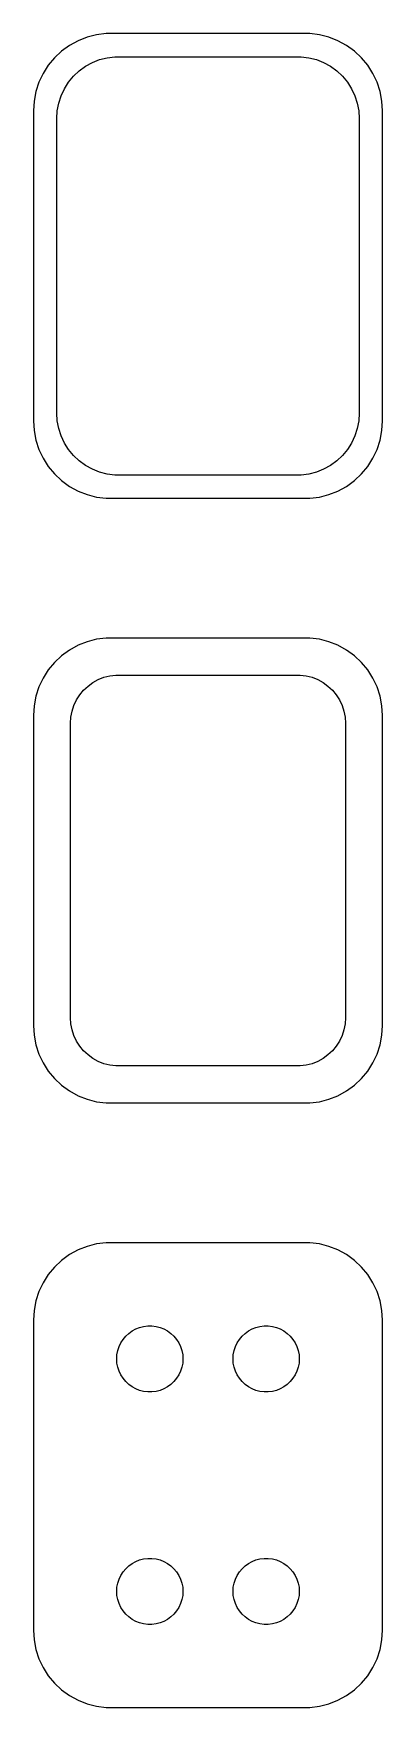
# Model space of a CAD drawing. Header units: metres. Extents: x -11 to 11, y 102 to 210.
import ezdxf

# ---------------------------------------------------------------- set-up
doc = ezdxf.new("R2010")
doc.units = ezdxf.units.M

msp = doc.modelspace()

# ---------------------------------------------------------------- linework, layer by layer
for p, q in [((-8.37889, 209.524), (-8.92912, 209.222)), ((-7.79507, 209.755), (-8.37889, 209.524)), ((-7.1869, 209.911), (-7.79507, 209.755)), ((-6.56395, 209.99), (-7.1869, 209.911)), ((6.56395, 209.99), (-6.56395, 209.99)), ((7.1869, 209.911), (6.56395, 209.99)), ((7.79507, 209.755), (7.1869, 209.911)), ((8.37889, 209.524), (7.79507, 209.755)), ((8.92912, 209.222), (8.37889, 209.524)), ((-9.89484, 208.423), (-10.2951, 207.939)), ((-9.43712, 208.853), (-9.89484, 208.423)), ((-8.92912, 209.222), (-9.43712, 208.853)), ((-6.98605, 208.304), (-6.49951, 208.429)), ((-6.49951, 208.429), (-6.00116, 208.492)), ((-6.00116, 208.492), (6.00116, 208.492)), ((6.00116, 208.492), (6.49951, 208.429)), ((6.49951, 208.429), (6.98605, 208.304)), ((9.43712, 208.853), (8.92912, 209.222)), ((9.89484, 208.423), (9.43712, 208.853)), ((10.2951, 207.939), (9.89484, 208.423)), ((-10.6315, 207.409), (-10.8989, 206.841)), ((-10.2951, 207.939), (-10.6315, 207.409)), ((-8.66586, 207.238), (-8.29968, 207.582)), ((-8.29968, 207.582), (-7.8933, 207.877)), ((-7.8933, 207.877), (-7.45311, 208.119)), ((-7.45311, 208.119), (-6.98605, 208.304)), ((6.98605, 208.304), (7.45311, 208.119)), ((7.45311, 208.119), (7.8933, 207.877)), ((7.8933, 207.877), (8.29968, 207.582)), ((8.29968, 207.582), (8.66586, 207.238)), ((10.6315, 207.409), (10.2951, 207.939)), ((10.8989, 206.841), (10.6315, 207.409)), ((-11.0929, 206.243), (-11.2106, 205.627)), ((-10.8989, 206.841), (-11.0929, 206.243)), ((-9.4691, 205.972), (-9.25522, 206.427)), ((-9.25522, 206.427), (-8.98605, 206.851)), ((-8.98605, 206.851), (-8.66586, 207.238)), ((8.66586, 207.238), (8.98605, 206.851)), ((8.98605, 206.851), (9.25522, 206.427)), ((9.25522, 206.427), (9.4691, 205.972)), ((11.0929, 206.243), (10.8989, 206.841)), ((11.2106, 205.627), (11.0929, 206.243)), ((-11.2106, 205.627), (-11.25, 205)), ((-9.71844, 205.001), (-9.62433, 205.495)), ((-9.62433, 205.495), (-9.4691, 205.972)), ((9.4691, 205.972), (9.62433, 205.495)), ((9.62433, 205.495), (9.71844, 205.001)), ((11.25, 205), (11.2106, 205.627)), ((-11.25, 205), (-11.25, 185)), ((-9.75, 204.5), (-9.71844, 205.001)), ((-9.75, 185.5), (-9.75, 204.5)), ((9.71844, 205.001), (9.75, 204.5)), ((9.75, 204.5), (9.75, 185.5)), ((11.25, 185), (11.25, 205)), ((-11.25, 185), (-11.2106, 184.373)), ((-9.71844, 184.999), (-9.75, 185.5)), ((-9.62433, 184.505), (-9.71844, 184.999)), ((9.71844, 184.999), (9.62433, 184.505)), ((9.75, 185.5), (9.71844, 184.999)), ((11.2106, 184.373), (11.25, 185)), ((-11.2106, 184.373), (-11.0929, 183.757)), ((-11.0929, 183.757), (-10.8989, 183.159)), ((-9.4691, 184.028), (-9.62433, 184.505)), ((-9.25522, 183.573), (-9.4691, 184.028)), ((-8.98605, 183.149), (-9.25522, 183.573)), ((9.25522, 183.573), (8.98605, 183.149)), ((9.4691, 184.028), (9.25522, 183.573)), ((9.62433, 184.505), (9.4691, 184.028)), ((10.8989, 183.159), (11.0929, 183.757)), ((11.0929, 183.757), (11.2106, 184.373)), ((-10.8989, 183.159), (-10.6315, 182.591)), ((-10.6315, 182.591), (-10.2951, 182.061)), ((-8.66586, 182.762), (-8.98605, 183.149)), ((-8.29968, 182.418), (-8.66586, 182.762)), ((8.66586, 182.762), (8.29968, 182.418)), ((8.98605, 183.149), (8.66586, 182.762)), ((10.2951, 182.061), (10.6315, 182.591)), ((10.6315, 182.591), (10.8989, 183.159)), ((-10.2951, 182.061), (-9.89484, 181.577)), ((-9.89484, 181.577), (-9.43712, 181.147)), ((-7.8933, 182.123), (-8.29968, 182.418)), ((-7.45311, 181.881), (-7.8933, 182.123)), ((-6.98605, 181.696), (-7.45311, 181.881)), ((-6.49951, 181.571), (-6.98605, 181.696)), ((-6.00116, 181.508), (-6.49951, 181.571)), ((6.00116, 181.508), (-6.00116, 181.508)), ((6.49951, 181.571), (6.00116, 181.508)), ((6.98605, 181.696), (6.49951, 181.571)), ((7.45311, 181.881), (6.98605, 181.696)), ((7.8933, 182.123), (7.45311, 181.881)), ((8.29968, 182.418), (7.8933, 182.123)), ((9.43712, 181.147), (9.89484, 181.577)), ((9.89484, 181.577), (10.2951, 182.061)), ((-9.43712, 181.147), (-8.92912, 180.778)), ((-8.92912, 180.778), (-8.37889, 180.476)), ((-8.37889, 180.476), (-7.79507, 180.245)), ((7.79507, 180.245), (8.37889, 180.476)), ((8.37889, 180.476), (8.92912, 180.778)), ((8.92912, 180.778), (9.43712, 181.147)), ((-7.79507, 180.245), (-7.1869, 180.089)), ((-7.1869, 180.089), (-6.56395, 180.01)), ((-6.56395, 180.01), (6.56395, 180.01)), ((6.56395, 180.01), (7.1869, 180.089)), ((7.1869, 180.089), (7.79507, 180.245)), ((-7.79507, 170.755), (-8.37889, 170.524)), ((-7.1869, 170.911), (-7.79507, 170.755)), ((-6.56395, 170.99), (-7.1869, 170.911)), ((6.56395, 170.99), (-6.56395, 170.99)), ((7.1869, 170.911), (6.56395, 170.99)), ((7.79507, 170.755), (7.1869, 170.911)), ((8.37889, 170.524), (7.79507, 170.755)), ((-9.43712, 169.853), (-9.89484, 169.423)), ((-8.92912, 170.222), (-9.43712, 169.853)), ((-8.37889, 170.524), (-8.92912, 170.222)), ((8.92912, 170.222), (8.37889, 170.524)), ((9.43712, 169.853), (8.92912, 170.222)), ((9.89484, 169.423), (9.43712, 169.853)), ((-10.2951, 168.939), (-10.6315, 168.409)), ((-9.89484, 169.423), (-10.2951, 168.939)), ((-7.07541, 168.317), (-6.71194, 168.461)), ((-6.71194, 168.461), (-6.3333, 168.558)), ((-6.3333, 168.558), (-5.94545, 168.607)), ((-5.94545, 168.607), (5.94545, 168.607)), ((5.94545, 168.607), (6.3333, 168.558)), ((6.3333, 168.558), (6.71194, 168.461)), ((6.71194, 168.461), (7.07541, 168.317)), ((10.2951, 168.939), (9.89484, 169.423)), ((10.6315, 168.409), (10.2951, 168.939)), ((-10.8989, 167.841), (-11.0929, 167.243)), ((-10.6315, 168.409), (-10.8989, 167.841)), ((-8.2684, 167.33), (-8.01921, 167.631)), ((-8.01921, 167.631), (-7.73424, 167.899)), ((-7.73424, 167.899), (-7.41798, 168.128)), ((-7.41798, 168.128), (-7.07541, 168.317)), ((7.07541, 168.317), (7.41798, 168.128)), ((7.41798, 168.128), (7.73424, 167.899)), ((7.73424, 167.899), (8.01921, 167.631)), ((8.01921, 167.631), (8.2684, 167.33)), ((10.8989, 167.841), (10.6315, 168.409)), ((11.0929, 167.243), (10.8989, 167.841)), ((-11.2106, 166.627), (-11.25, 166)), ((-11.0929, 167.243), (-11.2106, 166.627)), ((-8.76512, 166.274), (-8.64432, 166.646)), ((-8.64432, 166.646), (-8.47786, 167)), ((-8.47786, 167), (-8.2684, 167.33)), ((8.2684, 167.33), (8.47786, 167)), ((8.47786, 167), (8.64432, 166.646)), ((8.64432, 166.646), (8.76512, 166.274)), ((11.2106, 166.627), (11.0929, 167.243)), ((11.25, 166), (11.2106, 166.627)), ((-11.25, 166), (-11.25, 146)), ((-8.86292, 165.5), (-8.83836, 165.89)), ((-8.86292, 146.5), (-8.86292, 165.5)), ((-8.83836, 165.89), (-8.76512, 166.274)), ((8.76512, 166.274), (8.83836, 165.89)), ((8.83836, 165.89), (8.86292, 165.5)), ((8.86292, 165.5), (8.86292, 146.5)), ((11.25, 146), (11.25, 166)), ((-11.25, 146), (-11.2106, 145.373)), ((-8.83836, 146.11), (-8.86292, 146.5)), ((-8.76512, 145.726), (-8.83836, 146.11)), ((8.83836, 146.11), (8.76512, 145.726)), ((8.86292, 146.5), (8.83836, 146.11)), ((11.2106, 145.373), (11.25, 146)), ((-11.2106, 145.373), (-11.0929, 144.757)), ((-11.0929, 144.757), (-10.8989, 144.159)), ((-8.64432, 145.354), (-8.76512, 145.726)), ((-8.47786, 145), (-8.64432, 145.354)), ((-8.2684, 144.67), (-8.47786, 145)), ((8.47786, 145), (8.2684, 144.67)), ((8.64432, 145.354), (8.47786, 145)), ((8.76512, 145.726), (8.64432, 145.354)), ((10.8989, 144.159), (11.0929, 144.757)), ((11.0929, 144.757), (11.2106, 145.373)), ((-10.8989, 144.159), (-10.6315, 143.591)), ((-8.01921, 144.369), (-8.2684, 144.67)), ((-7.73424, 144.101), (-8.01921, 144.369)), ((-7.41798, 143.872), (-7.73424, 144.101)), ((-7.07541, 143.683), (-7.41798, 143.872)), ((-6.71194, 143.539), (-7.07541, 143.683)), ((7.07541, 143.683), (6.71194, 143.539)), ((7.41798, 143.872), (7.07541, 143.683)), ((7.73424, 144.101), (7.41798, 143.872)), ((8.01921, 144.369), (7.73424, 144.101)), ((8.2684, 144.67), (8.01921, 144.369)), ((10.6315, 143.591), (10.8989, 144.159)), ((-10.6315, 143.591), (-10.2951, 143.061)), ((-10.2951, 143.061), (-9.89484, 142.577)), ((-9.89484, 142.577), (-9.43712, 142.147)), ((-6.3333, 143.442), (-6.71194, 143.539)), ((-5.94545, 143.393), (-6.3333, 143.442)), ((5.94545, 143.393), (-5.94545, 143.393)), ((6.3333, 143.442), (5.94545, 143.393)), ((6.71194, 143.539), (6.3333, 143.442)), ((9.43712, 142.147), (9.89484, 142.577)), ((9.89484, 142.577), (10.2951, 143.061)), ((10.2951, 143.061), (10.6315, 143.591)), ((-9.43712, 142.147), (-8.92912, 141.778)), ((-8.92912, 141.778), (-8.37889, 141.476)), ((-8.37889, 141.476), (-7.79507, 141.245)), ((7.79507, 141.245), (8.37889, 141.476)), ((8.37889, 141.476), (8.92912, 141.778)), ((8.92912, 141.778), (9.43712, 142.147)), ((-7.79507, 141.245), (-7.1869, 141.089)), ((-7.1869, 141.089), (-6.56395, 141.01)), ((-6.56395, 141.01), (6.56395, 141.01)), ((6.56395, 141.01), (7.1869, 141.089)), ((7.1869, 141.089), (7.79507, 141.245)), ((-7.79507, 131.755), (-8.37889, 131.524)), ((-7.1869, 131.911), (-7.79507, 131.755)), ((-6.56395, 131.99), (-7.1869, 131.911)), ((6.56395, 131.99), (-6.56395, 131.99)), ((7.1869, 131.911), (6.56395, 131.99)), ((7.79507, 131.755), (7.1869, 131.911)), ((8.37889, 131.524), (7.79507, 131.755)), ((-9.43712, 130.853), (-9.89484, 130.423)), ((-8.92912, 131.222), (-9.43712, 130.853)), ((-8.37889, 131.524), (-8.92912, 131.222)), ((8.92912, 131.222), (8.37889, 131.524)), ((9.43712, 130.853), (8.92912, 131.222)), ((9.89484, 130.423), (9.43712, 130.853)), ((-10.2951, 129.939), (-10.6315, 129.409)), ((-9.89484, 130.423), (-10.2951, 129.939)), ((10.2951, 129.939), (9.89484, 130.423)), ((10.6315, 129.409), (10.2951, 129.939)), ((-10.8989, 128.841), (-11.0929, 128.243)), ((-10.6315, 129.409), (-10.8989, 128.841)), ((10.8989, 128.841), (10.6315, 129.409)), ((11.0929, 128.243), (10.8989, 128.841)), ((-11.2106, 127.627), (-11.25, 127)), ((-11.0929, 128.243), (-11.2106, 127.627)), ((11.2106, 127.627), (11.0929, 128.243)), ((11.25, 127), (11.2106, 127.627)), ((-11.25, 127), (-11.25, 107)), ((-4.89413, 126.303), (-4.65915, 126.432)), ((-4.65915, 126.432), (-4.40984, 126.531)), ((-4.40984, 126.531), (-4.1501, 126.597)), ((-4.1501, 126.597), (-3.88406, 126.631)), ((-3.88406, 126.631), (-3.61592, 126.631)), ((-3.61592, 126.631), (-3.34988, 126.597)), ((-3.34988, 126.597), (-3.09015, 126.531)), ((-3.09015, 126.531), (-2.84084, 126.432)), ((-2.84084, 126.432), (-2.60585, 126.303)), ((2.60585, 126.303), (2.84084, 126.432)), ((2.84084, 126.432), (3.09015, 126.531)), ((3.09015, 126.531), (3.34988, 126.597)), ((3.34988, 126.597), (3.61592, 126.631)), ((3.61592, 126.631), (3.88406, 126.631)), ((3.88406, 126.631), (4.1501, 126.597)), ((4.1501, 126.597), (4.40984, 126.531)), ((4.40984, 126.531), (4.65915, 126.432)), ((4.65915, 126.432), (4.89413, 126.303)), ((11.25, 107), (11.25, 127)), ((-5.81821, 125.031), (-5.73534, 125.286)), ((-5.73534, 125.286), (-5.62117, 125.529)), ((-5.62117, 125.529), (-5.47748, 125.755)), ((-5.47748, 125.755), (-5.30655, 125.962)), ((-5.30655, 125.962), (-5.11108, 126.145)), ((-5.11108, 126.145), (-4.89413, 126.303)), ((-2.60585, 126.303), (-2.3889, 126.145)), ((-2.3889, 126.145), (-2.19344, 125.962)), ((-2.19344, 125.962), (-2.02251, 125.755)), ((-2.02251, 125.755), (-1.87881, 125.529)), ((-1.87881, 125.529), (-1.76465, 125.286)), ((-1.76465, 125.286), (-1.68178, 125.031)), ((1.68178, 125.031), (1.76465, 125.286)), ((1.76465, 125.286), (1.87881, 125.529)), ((1.87881, 125.529), (2.02251, 125.755)), ((2.02251, 125.755), (2.19344, 125.962)), ((2.19344, 125.962), (2.3889, 126.145)), ((2.3889, 126.145), (2.60585, 126.303)), ((4.89413, 126.303), (5.11108, 126.145)), ((5.11108, 126.145), (5.30655, 125.962)), ((5.30655, 125.962), (5.47748, 125.755)), ((5.47748, 125.755), (5.62117, 125.529)), ((5.62117, 125.529), (5.73534, 125.286)), ((5.73534, 125.286), (5.81821, 125.031)), ((-5.88528, 124.5), (-5.86845, 124.768)), ((-5.86845, 124.232), (-5.88528, 124.5)), ((-5.86845, 124.768), (-5.81821, 125.031)), ((-5.81821, 123.969), (-5.86845, 124.232)), ((-1.68178, 125.031), (-1.63153, 124.768)), ((-1.63153, 124.232), (-1.68178, 123.969)), ((-1.63153, 124.768), (-1.6147, 124.5)), ((-1.6147, 124.5), (-1.63153, 124.232)), ((1.6147, 124.5), (1.63153, 124.768)), ((1.63153, 124.232), (1.6147, 124.5)), ((1.63153, 124.768), (1.68178, 125.031)), ((1.68178, 123.969), (1.63153, 124.232)), ((5.81821, 125.031), (5.86845, 124.768)), ((5.86845, 124.232), (5.81821, 123.969)), ((5.86845, 124.768), (5.88528, 124.5)), ((5.88528, 124.5), (5.86845, 124.232)), ((-5.73534, 123.714), (-5.81821, 123.969)), ((-5.62117, 123.471), (-5.73534, 123.714)), ((-5.47748, 123.245), (-5.62117, 123.471)), ((-5.30655, 123.038), (-5.47748, 123.245)), ((-2.02251, 123.245), (-2.19344, 123.038)), ((-1.87881, 123.471), (-2.02251, 123.245)), ((-1.76465, 123.714), (-1.87881, 123.471)), ((-1.68178, 123.969), (-1.76465, 123.714)), ((1.76465, 123.714), (1.68178, 123.969)), ((1.87881, 123.471), (1.76465, 123.714)), ((2.02251, 123.245), (1.87881, 123.471)), ((2.19344, 123.038), (2.02251, 123.245)), ((5.47748, 123.245), (5.30655, 123.038)), ((5.62117, 123.471), (5.47748, 123.245)), ((5.73534, 123.714), (5.62117, 123.471)), ((5.81821, 123.969), (5.73534, 123.714)), ((-5.11108, 122.855), (-5.30655, 123.038)), ((-4.89413, 122.697), (-5.11108, 122.855)), ((-4.65915, 122.568), (-4.89413, 122.697)), ((-4.40984, 122.469), (-4.65915, 122.568)), ((-4.1501, 122.403), (-4.40984, 122.469)), ((-3.88406, 122.369), (-4.1501, 122.403)), ((-3.61592, 122.369), (-3.88406, 122.369)), ((-3.34988, 122.403), (-3.61592, 122.369)), ((-3.09015, 122.469), (-3.34988, 122.403)), ((-2.84084, 122.568), (-3.09015, 122.469)), ((-2.60585, 122.697), (-2.84084, 122.568)), ((-2.3889, 122.855), (-2.60585, 122.697)), ((-2.19344, 123.038), (-2.3889, 122.855)), ((2.3889, 122.855), (2.19344, 123.038)), ((2.60585, 122.697), (2.3889, 122.855)), ((2.84084, 122.568), (2.60585, 122.697)), ((3.09015, 122.469), (2.84084, 122.568)), ((3.34988, 122.403), (3.09015, 122.469)), ((3.61592, 122.369), (3.34988, 122.403)), ((3.88406, 122.369), (3.61592, 122.369)), ((4.1501, 122.403), (3.88406, 122.369)), ((4.40984, 122.469), (4.1501, 122.403)), ((4.65915, 122.568), (4.40984, 122.469)), ((4.89413, 122.697), (4.65915, 122.568)), ((5.11108, 122.855), (4.89413, 122.697)), ((5.30655, 123.038), (5.11108, 122.855)), ((-5.11108, 111.145), (-4.89413, 111.303)), ((-4.89413, 111.303), (-4.65915, 111.432)), ((-4.65915, 111.432), (-4.40984, 111.531)), ((-4.40984, 111.531), (-4.1501, 111.597)), ((-4.1501, 111.597), (-3.88406, 111.631)), ((-3.88406, 111.631), (-3.61592, 111.631)), ((-3.61592, 111.631), (-3.34988, 111.597)), ((-3.34988, 111.597), (-3.09015, 111.531)), ((-3.09015, 111.531), (-2.84084, 111.432)), ((-2.84084, 111.432), (-2.60585, 111.303)), ((-2.60585, 111.303), (-2.3889, 111.145)), ((2.3889, 111.145), (2.60585, 111.303)), ((2.60585, 111.303), (2.84084, 111.432)), ((2.84084, 111.432), (3.09015, 111.531)), ((3.09015, 111.531), (3.34988, 111.597)), ((3.34988, 111.597), (3.61592, 111.631)), ((3.61592, 111.631), (3.88406, 111.631)), ((3.88406, 111.631), (4.1501, 111.597)), ((4.1501, 111.597), (4.40984, 111.531)), ((4.40984, 111.531), (4.65915, 111.432)), ((4.65915, 111.432), (4.89413, 111.303)), ((4.89413, 111.303), (5.11108, 111.145)), ((-5.81821, 110.031), (-5.73534, 110.286)), ((-5.73534, 110.286), (-5.62117, 110.529)), ((-5.62117, 110.529), (-5.47748, 110.755)), ((-5.47748, 110.755), (-5.30655, 110.962)), ((-5.30655, 110.962), (-5.11108, 111.145)), ((-2.3889, 111.145), (-2.19344, 110.962)), ((-2.19344, 110.962), (-2.02251, 110.755)), ((-2.02251, 110.755), (-1.87881, 110.529)), ((-1.87881, 110.529), (-1.76465, 110.286)), ((-1.76465, 110.286), (-1.68178, 110.031)), ((1.68178, 110.031), (1.76465, 110.286)), ((1.76465, 110.286), (1.87881, 110.529)), ((1.87881, 110.529), (2.02251, 110.755)), ((2.02251, 110.755), (2.19344, 110.962)), ((2.19344, 110.962), (2.3889, 111.145)), ((5.11108, 111.145), (5.30655, 110.962)), ((5.30655, 110.962), (5.47748, 110.755)), ((5.47748, 110.755), (5.62117, 110.529)), ((5.62117, 110.529), (5.73534, 110.286)), ((5.73534, 110.286), (5.81821, 110.031)), ((-5.88528, 109.5), (-5.86845, 109.768)), ((-5.86845, 109.232), (-5.88528, 109.5)), ((-5.86845, 109.768), (-5.81821, 110.031)), ((-5.81821, 108.969), (-5.86845, 109.232)), ((-1.68178, 110.031), (-1.63153, 109.768)), ((-1.63153, 109.232), (-1.68178, 108.969)), ((-1.63153, 109.768), (-1.6147, 109.5)), ((-1.6147, 109.5), (-1.63153, 109.232)), ((1.6147, 109.5), (1.63153, 109.768)), ((1.63153, 109.232), (1.6147, 109.5)), ((1.63153, 109.768), (1.68178, 110.031)), ((1.68178, 108.969), (1.63153, 109.232)), ((5.81821, 110.031), (5.86845, 109.768)), ((5.86845, 109.232), (5.81821, 108.969)), ((5.86845, 109.768), (5.88528, 109.5)), ((5.88528, 109.5), (5.86845, 109.232)), ((-5.73534, 108.714), (-5.81821, 108.969)), ((-5.62117, 108.471), (-5.73534, 108.714)), ((-5.47748, 108.245), (-5.62117, 108.471)), ((-5.30655, 108.038), (-5.47748, 108.245)), ((-5.11108, 107.855), (-5.30655, 108.038)), ((-2.19344, 108.038), (-2.3889, 107.855)), ((-2.02251, 108.245), (-2.19344, 108.038)), ((-1.87881, 108.471), (-2.02251, 108.245)), ((-1.76465, 108.714), (-1.87881, 108.471)), ((-1.68178, 108.969), (-1.76465, 108.714)), ((1.76465, 108.714), (1.68178, 108.969)), ((1.87881, 108.471), (1.76465, 108.714)), ((2.02251, 108.245), (1.87881, 108.471)), ((2.19344, 108.038), (2.02251, 108.245)), ((2.3889, 107.855), (2.19344, 108.038)), ((5.30655, 108.038), (5.11108, 107.855)), ((5.47748, 108.245), (5.30655, 108.038)), ((5.62117, 108.471), (5.47748, 108.245)), ((5.73534, 108.714), (5.62117, 108.471)), ((5.81821, 108.969), (5.73534, 108.714)), ((-11.25, 107), (-11.2106, 106.373)), ((-4.89413, 107.697), (-5.11108, 107.855)), ((-4.65915, 107.568), (-4.89413, 107.697)), ((-4.40984, 107.469), (-4.65915, 107.568)), ((-4.1501, 107.403), (-4.40984, 107.469)), ((-3.88406, 107.369), (-4.1501, 107.403)), ((-3.61592, 107.369), (-3.88406, 107.369)), ((-3.34988, 107.403), (-3.61592, 107.369)), ((-3.09015, 107.469), (-3.34988, 107.403)), ((-2.84084, 107.568), (-3.09015, 107.469)), ((-2.60585, 107.697), (-2.84084, 107.568)), ((-2.3889, 107.855), (-2.60585, 107.697)), ((2.60585, 107.697), (2.3889, 107.855)), ((2.84084, 107.568), (2.60585, 107.697)), ((3.09015, 107.469), (2.84084, 107.568)), ((3.34988, 107.403), (3.09015, 107.469)), ((3.61592, 107.369), (3.34988, 107.403)), ((3.88406, 107.369), (3.61592, 107.369)), ((4.1501, 107.403), (3.88406, 107.369)), ((4.40984, 107.469), (4.1501, 107.403)), ((4.65915, 107.568), (4.40984, 107.469)), ((4.89413, 107.697), (4.65915, 107.568)), ((5.11108, 107.855), (4.89413, 107.697)), ((11.2106, 106.373), (11.25, 107)), ((-11.2106, 106.373), (-11.0929, 105.757)), ((11.0929, 105.757), (11.2106, 106.373)), ((-11.0929, 105.757), (-10.8989, 105.159)), ((-10.8989, 105.159), (-10.6315, 104.591)), ((10.6315, 104.591), (10.8989, 105.159)), ((10.8989, 105.159), (11.0929, 105.757)), ((-10.6315, 104.591), (-10.2951, 104.061)), ((-10.2951, 104.061), (-9.89484, 103.577)), ((9.89484, 103.577), (10.2951, 104.061)), ((10.2951, 104.061), (10.6315, 104.591)), ((-9.89484, 103.577), (-9.43712, 103.147)), ((-9.43712, 103.147), (-8.92912, 102.778)), ((-8.92912, 102.778), (-8.37889, 102.476)), ((8.37889, 102.476), (8.92912, 102.778)), ((8.92912, 102.778), (9.43712, 103.147)), ((9.43712, 103.147), (9.89484, 103.577)), ((-8.37889, 102.476), (-7.79507, 102.245)), ((-7.79507, 102.245), (-7.1869, 102.089)), ((-7.1869, 102.089), (-6.56395, 102.01)), ((-6.56395, 102.01), (6.56395, 102.01)), ((6.56395, 102.01), (7.1869, 102.089)), ((7.1869, 102.089), (7.79507, 102.245)), ((7.79507, 102.245), (8.37889, 102.476))]:
    msp.add_line(p, q)

doc.saveas('drawing.dxf')
